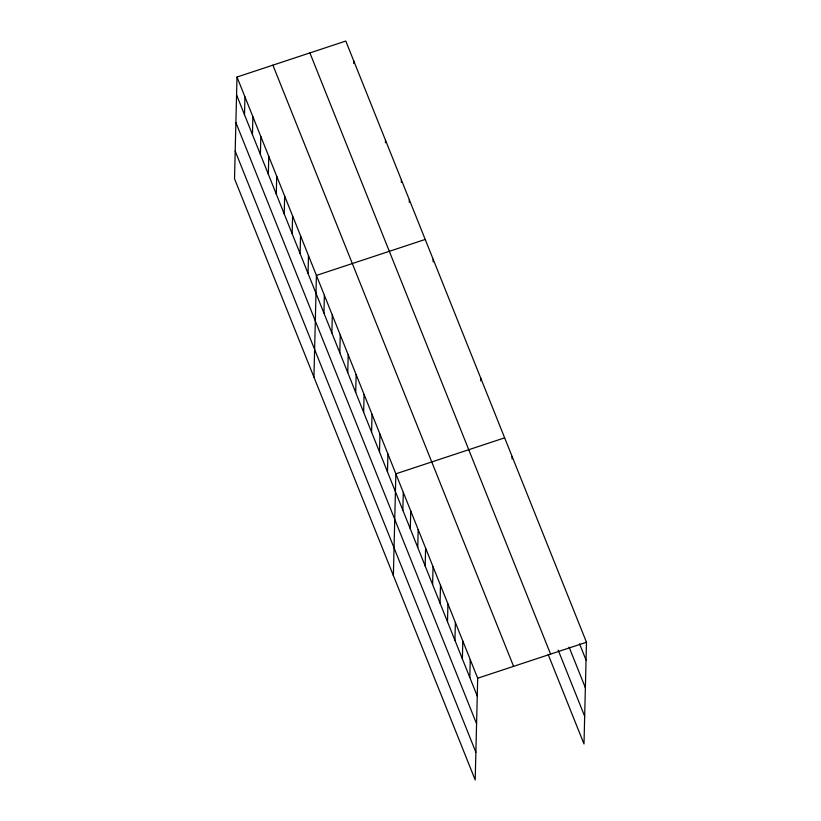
<?xml version="1.0" encoding="UTF-8"?>
<svg xmlns="http://www.w3.org/2000/svg" width="821" height="821" viewBox="0 0 821 821"><rect width="100%" height="100%" fill="white"/><g stroke="black" fill="none" stroke-linecap="round" stroke-linejoin="round"><path stroke-width="1.23" d="M237.002 77.03L234.519 178.752L475.205 779.95L477.689 678.218L237.002 77.03L345.795 41.05L586.481 642.248L583.998 743.97L548.202 654.542M244.504 114.704L244.945 96.868M252.447 134.541L252.889 116.705M260.39 154.379L260.832 136.543M268.334 174.226L268.775 156.39M276.277 194.064L276.718 176.228M284.22 213.901L284.661 196.065M292.163 233.739L292.594 215.902M300.106 253.576L300.537 235.74M308.049 273.424L308.48 255.588M313.94 377.147L316.424 275.425L425.227 239.445M323.936 313.099L324.367 295.262M331.879 332.936L332.31 315.1M339.822 352.773L340.253 334.937M353.677 63.433L353.738 60.887M347.765 372.621L348.196 354.785M355.709 392.459L356.14 374.622M363.652 412.296L364.083 394.46M371.595 432.133L372.026 414.297M385.449 142.792L385.511 140.247M379.528 451.971L379.969 434.135M387.471 471.818L387.912 453.972M401.336 182.478L401.397 179.922M393.372 575.542L395.855 473.82L504.648 437.839M409.279 202.315L409.34 199.77M402.854 510.241L403.296 492.395M410.295 528.816L410.736 510.98M417.735 547.402L418.176 529.566M425.175 565.987L425.606 548.151M433.108 261.827L433.17 259.282M432.616 584.562L433.047 566.726M440.056 603.148L440.487 585.311M447.496 621.733L447.927 603.897M454.937 640.308L455.368 622.472M462.377 658.894L462.808 641.057M469.807 677.479L470.248 659.643M480.757 380.872L480.829 378.317M512.027 458.97L512.088 456.425M477.689 678.218L586.481 642.248M579.544 643.818L586.05 660.084M569.097 647.112L585.373 687.762M558.177 650.088L584.675 716.292M309.897 52.924L550.583 654.121M272.9 65.157L513.587 666.354M236.561 94.867L477.247 696.064M235.884 122.545L476.57 723.742M235.196 151.074L475.882 752.262"/></g></svg>
